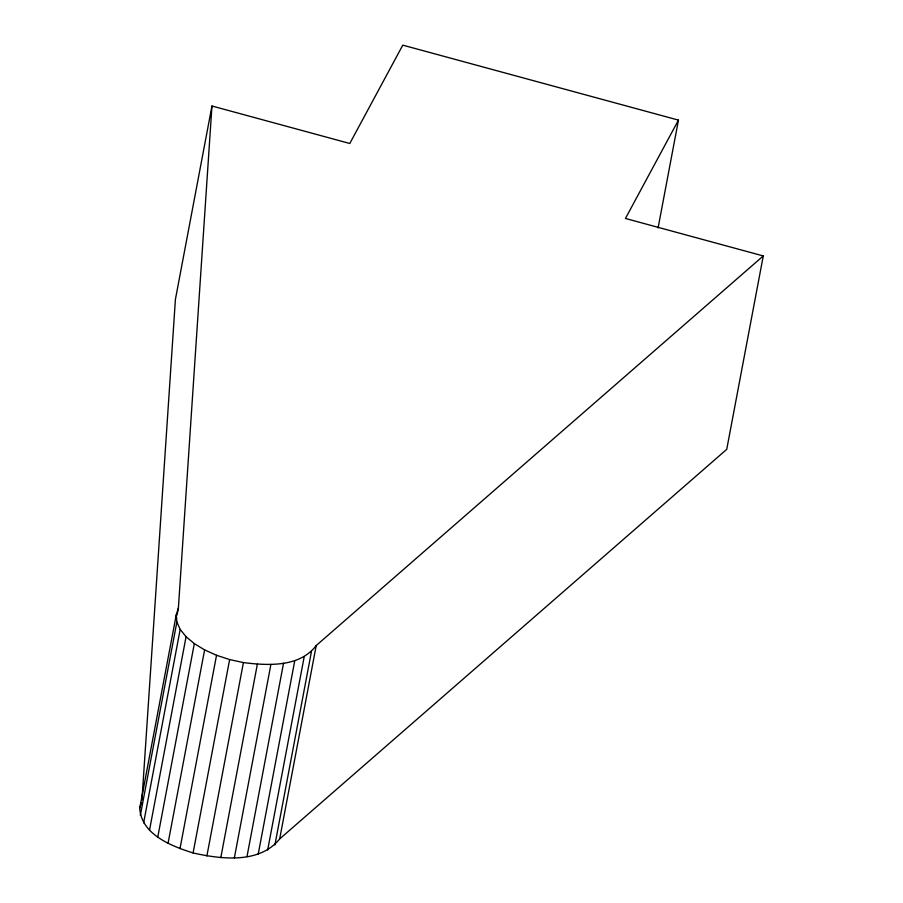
<?xml version="1.0" encoding="UTF-8"?>
<svg xmlns="http://www.w3.org/2000/svg" width="903" height="903" viewBox="0 0 903 903"><rect width="100%" height="100%" fill="white"/><g stroke="black" fill="none" stroke-linecap="round" stroke-linejoin="round"><path stroke-width="1.35" d="M141.94 800.035L175.408 299.401L211.957 106.001L349.788 143.487L402.794 45.15L678.458 120.122L658.095 227.872M177.078 614.954L178.388 608.046L211.957 106.001M678.458 120.122L625.452 218.458L763.272 255.944L726.734 449.344L279.682 838.921C259.421 864.092 221.156 859.204 193.095 852.963C171.468 846.088 141.32 834.609 139.728 808.196L176.266 614.796L178.388 608.046M140.326 815.409L176.875 622.009L176.266 614.796M143.645 822.814L180.182 629.414L176.875 622.009M149.537 830.105L186.074 636.717L180.182 629.414M157.777 837.025L194.326 643.625L186.074 636.717M168.06 843.289L204.609 649.9L194.326 643.625M179.99 848.673L216.528 655.285L204.609 649.9M193.095 852.963L229.633 659.562L216.528 655.285M206.877 855.988L243.415 662.588C267.807 665.646 299.751 667.43 316.219 645.532L763.272 255.944M220.806 857.636L257.355 664.247M234.362 857.85L270.9 664.45M246.993 856.608L283.542 663.22M258.247 853.978L294.784 660.578M267.672 850.039L304.209 656.65M274.907 844.96L311.445 651.56M279.682 838.921L316.219 645.532M139.728 808.196L141.489 802.564M229.633 659.562L243.415 662.588"/></g></svg>
